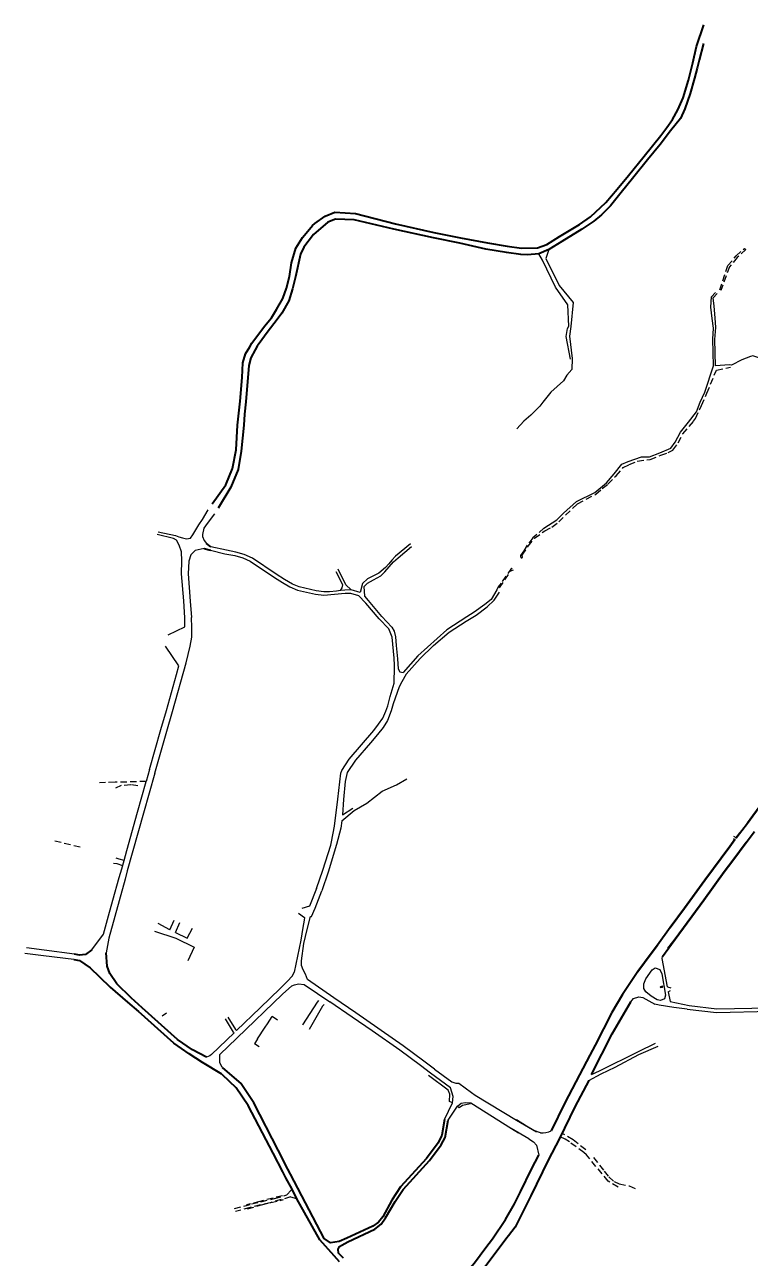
# Model space of a CAD drawing. Header units: millimetres. Extents: x 549639 to 551421, y 1663165 to 1665345.
# Drawn here: x 549922 to 550636, y 1663892 to 1665105 of the extents above; entities that cross this region are included whole.
import ezdxf

# ---------------------------------------------------------------- set-up
doc = ezdxf.new("R2010")
doc.units = ezdxf.units.MM
doc.linetypes.add('HIDDEN', pattern=[9.524999999999999, 6.35, -3.175])
doc.layers.add('DUONG BT', color=2, linetype='Continuous', lineweight=30)
doc.layers.add('DUONG NHUA', color=5, linetype='Continuous', lineweight=40)
doc.layers.add('DUONG DAT', color=14, linetype='HIDDEN')

msp = doc.modelspace()

# ---------------------------------------------------------------- linework, layer by layer
at = {"layer": 'DUONG BT', "linetype": 'ByBlock'}
for p, q in [((550097.293, 1664618.585), (550102.696, 1664628.118)), ((550093.516, 1664613.175), (550097.293, 1664618.585)), ((550108.928, 1664624.033, 68.627), (550101.768, 1664614.687, 68.627)), ((550068.729, 1664599.677, 67.958), (550052.549035651, 1664603.737699046, 67.958)), ((550053.4979070199, 1664606.511526856), (550070.472, 1664602.631)), ((550085.536, 1664600.097), (550087.512, 1664603.525)), ((550087.512, 1664603.525), (550093.516, 1664613.175)), ((550098.609, 1664609.87, 68.627), (550097.043, 1664603.632, 68.627)), ((550097.043, 1664603.632, 68.627), (550097.118, 1664601.649, 68.627)), ((550101.768, 1664614.687, 68.627), (550098.609, 1664609.87, 68.627)), ((550071.657, 1664598.197, 67.958), (550068.729, 1664599.677, 67.958)), ((550070.472, 1664602.631), (550073.852, 1664601.45)), ((550074.266, 1664593.311, 67.958), (550071.657, 1664598.197, 67.958)), ((550073.852, 1664601.45), (550077.562, 1664600.51)), ((550076.5970359498, 1664586.755687401, 67.958), (550074.266, 1664593.311, 67.958)), ((550077.562, 1664600.51), (550081.505, 1664599.398)), ((550081.505, 1664599.398), (550085.536, 1664600.097)), ((550097.118, 1664601.649, 68.627), (550098.824, 1664597.909, 68.627)), ((550098.824, 1664597.909, 68.627), (550101.13, 1664594.987, 68.627)), ((550120.669, 1664588.275, 69.345), (550105.473, 1664591.444, 69.345)), ((550076.993, 1664577.989, 67.958), (550076.5970359498, 1664586.755687401, 67.958)), ((550085.743, 1664583.591, 68.326), (550083.698, 1664577.509, 68.326)), ((550090.049, 1664588.115, 68.326), (550085.743, 1664583.591, 68.326)), ((550098.929, 1664590.089, 68.326), (550090.049, 1664588.115, 68.326)), ((550104.915, 1664588.185, 67.979), (550119.226, 1664584.72, 67.979)), ((550119.226, 1664584.72, 67.979), (550128.995946777, 1664583.218097112, 67.979)), ((550129.951, 1664586.439, 69.345), (550120.669, 1664588.275, 69.345)), ((550128.995946777, 1664583.218097112, 67.979), (550136.953, 1664580.852, 67.979)), ((550137.992, 1664584.182, 69.345), (550129.951, 1664586.439, 69.345)), ((550136.953, 1664580.852, 67.979), (550144.004, 1664577.603, 67.979)), ((550146.332, 1664580.328, 69.345), (550137.992, 1664584.182, 69.345)), ((550169.592, 1664564.792, 69.345), (550146.332, 1664580.328, 69.345)), ((550076.545, 1664564.942, 67.958), (550076.993, 1664577.989, 67.958)), ((550083.698, 1664577.509, 68.744), (550082.991, 1664564.952, 68.744)), ((550144.004, 1664577.603, 67.979), (550168.102, 1664561.585, 67.979)), ((550078.718, 1664538.38, 67.958), (550076.545, 1664564.942, 67.958)), ((550082.991, 1664564.952, 68.744), (550085.029, 1664538.235, 68.744)), ((550168.102, 1664561.585, 67.979), (550175.846, 1664556.65, 67.979)), ((550177.93, 1664559.477, 69.345), (550169.592, 1664564.792, 69.345)), ((550175.846, 1664556.65, 67.979), (550183.1601560104, 1664552.323680429, 67.979)), ((550185.778, 1664554.857, 69.345), (550177.93, 1664559.477, 69.345)), ((550192.393, 1664552.267, 69.345), (550185.778, 1664554.857, 69.345)), ((550183.1601560104, 1664552.323680429, 67.979), (550190.471, 1664549.132, 67.979)), ((550190.471, 1664549.132, 67.979), (550208.441, 1664544.972, 67.979)), ((550208.92, 1664548.349, 69.345), (550192.393, 1664552.267, 69.345)), ((550208.441, 1664544.972, 67.979), (550216.452, 1664543.9, 67.979)), ((550216.66, 1664547.368, 69.345), (550208.92, 1664548.349, 69.345)), ((550216.452, 1664543.9, 67.979), (550237.61, 1664545.893, 67.979)), ((550222.164, 1664547.426, 69.345), (550216.66, 1664547.368, 69.345)), ((550228.796, 1664547.989, 69.345), (550222.164, 1664547.426, 69.345)), ((550232.789, 1664548.667, 69.345), (550228.796, 1664547.989, 69.345)), ((550237.255, 1664549.069, 69.345), (550232.789, 1664548.667, 69.345)), ((550243.503, 1664549.36, 69.345), (550237.255, 1664549.069, 69.345)), ((550237.61, 1664545.893, 67.979), (550242.883, 1664545.954, 67.979)), ((550242.883, 1664545.954, 67.979), (550250.601, 1664543.652, 67.979)), ((550252.21, 1664546.822, 69.345), (550243.503, 1664549.36, 69.345)), ((550250.601, 1664543.652, 67.979), (550257.909, 1664536.287, 67.979)), ((550260.436, 1664538.742), (550256.75, 1664543.177)), ((550079.817, 1664521.682, 67.958), (550078.718, 1664538.38, 67.958)), ((550085.029, 1664538.235, 68.744), (550086.338, 1664522.158, 68.744)), ((550270.924, 1664520.688), (550257.909, 1664536.287)), ((550273.624, 1664522.915), (550260.436, 1664538.742)), ((550280.507, 1664510.846), (550270.924, 1664520.688)), ((550273.624, 1664522.915), (550283.345, 1664512.71)), ((550283.644, 1664502.714), (550280.507, 1664510.846)), ((550283.345, 1664512.71), (550285.644, 1664508.554)), ((550285.644, 1664508.554), (550287.046, 1664503.08)), ((550285.781, 1664482.172), (550283.644, 1664502.714)), ((550287.046, 1664503.08), (550287.706, 1664494.686)), ((550287.706, 1664494.686), (550288.858, 1664481.416)), ((550285.923, 1664475.173), (550285.781, 1664482.172)), ((550311.15, 1664481.817), (550297.394, 1664466.276)), ((550285.829, 1664460.936), (550286.101, 1664470.231)), ((550286.101, 1664470.231), (550285.923, 1664475.173)), ((550288.858, 1664481.416), (550289.758, 1664471.492)), ((550289.758, 1664471.492), (550291.26, 1664468.782)), ((550285.629, 1664457.419), (550285.829, 1664460.936)), ((550293.2777926007, 1664458.906146245), (550290.7003051945, 1664453.920799102)), ((550291.26, 1664468.782), (550294.389, 1664468.134)), ((550297.394, 1664466.276), (550293.2777926007, 1664458.906146245)), ((550281.799, 1664444.457), (550285.629, 1664457.419)), ((550290.7003051945, 1664453.920799102), (550284.653, 1664437.062)), ((550277.583, 1664430.07), (550279.348, 1664435.2)), ((550279.348, 1664435.2), (550281.799, 1664444.457)), ((550284.653, 1664437.062), (550282.591, 1664430.316)), ((550270.405, 1664417.24), (550274.454, 1664423.042)), ((550274.454, 1664423.042), (550277.583, 1664430.07)), ((550282.591, 1664430.316), (550278.9704387051, 1664420.781047987)), ((550241.305, 1664382.861), (550265.59, 1664411.011)), ((550265.59, 1664411.011), (550270.405, 1664417.24)), ((550274.886, 1664413.955), (550269.416, 1664407.094)), ((550278.9704387051, 1664420.781047987), (550274.886, 1664413.955)), ((550262.489, 1664398.708), (550247.6106897232, 1664381.721918559)), ((550269.416, 1664407.094), (550262.489, 1664398.708)), ((550234.239, 1664371.564), (550241.305, 1664382.861)), ((550247.6106897232, 1664381.721918559), (550239.495, 1664369.628)), ((550230.11, 1664343.546), (550233.336, 1664368.952)), ((550233.336, 1664368.952), (550234.239, 1664371.564)), ((550237.585, 1664360.735), (550235.714, 1664342.926)), ((550239.495, 1664369.628), (550237.585, 1664360.735)), ((550226.9907324971, 1664316.778234221), (550230.11, 1664343.546)), ((550235.714, 1664342.926), (550234.77, 1664327.94)), ((550223.9, 1664301.297), (550226.9907324971, 1664316.778234221)), ((550233.1051121635, 1664314.789324714), (550229.052, 1664298.949)), ((550234.239, 1664322.037), (550233.1051121635, 1664314.789324714)), ((550223.363685865, 1664298.148975886), (550223.9, 1664301.297)), ((550215.53, 1664273.45), (550223.363685865, 1664298.148975886)), ((550229.052, 1664298.949), (550220.816, 1664271.64)), ((550209.382, 1664255.63), (550215.53, 1664273.45)), ((550220.816, 1664271.64), (550214.528, 1664253.141)), ((550526.072, 1664095.237, 59.914), (550542.819, 1664103.449, 59.914)), ((550526.394, 1664092.114, 59.845), (550545.268, 1664100.395, 59.845))]:
    msp.add_line(p, q, dxfattribs=at)
at = {"layer": 'DUONG BT'}
for p, q in [((550386.468, 1664549.222, 61.865), (550381.001, 1664539.834, 61.865)), ((550384.1058882808, 1664539.143224766), (550389.115, 1664546.938)), ((550374.795, 1664534.756, 61.865), (550364.442, 1664527.191, 61.865)), ((550366.388, 1664524.429), (550377.23, 1664532.693)), ((550381.001, 1664539.834, 61.865), (550374.795, 1664534.756, 61.865)), ((550377.23, 1664532.693), (550384.1058882808, 1664539.143224766)), ((550079.806, 1664512.82, 69.005), (550079.817, 1664521.682, 69.005)), ((550086.748, 1664512.394, 63.969), (550086.338, 1664522.158, 63.969)), ((550339.832, 1664507.528), (550356.512, 1664518.518)), ((550357.2207176504, 1664522.628979745, 61.865), (550343.932, 1664514.35, 61.865)), ((550356.512, 1664518.518), (550366.388, 1664524.429)), ((550364.442, 1664527.191, 61.865), (550357.2207176504, 1664522.628979745, 61.865)), ((550063.277, 1664504.909, 69.005), (550079.806, 1664512.82, 69.005)), ((550086.667, 1664502.824, 63.969), (550086.748, 1664512.394, 63.969)), ((550337.516, 1664510.057, 61.865), (550309.013, 1664484.257, 61.865)), ((550324.223, 1664494.464), (550339.832, 1664507.528)), ((550343.932, 1664514.35, 61.865), (550337.516, 1664510.057, 61.865)), ((550073.774, 1664474.506, 64.06), (550060.914, 1664493.902, 64.06)), ((550080.953, 1664477.589, 63.969), (550085.182, 1664493.99, 63.969)), ((550085.182, 1664493.99, 63.969), (550086.667, 1664502.824, 63.969)), ((550311.15, 1664481.817), (550324.223, 1664494.464)), ((550309.013, 1664484.257, 61.865), (550294.389, 1664468.134, 61.865)), ((550067.551, 1664429.626, 63.969), (550080.953, 1664477.589, 63.969)), ((550071.545, 1664466.178, 64.06), (550073.774, 1664474.506, 64.06)), ((550061.643, 1664430.596, 64.06), (550071.545, 1664466.178, 64.06)), ((550056.357, 1664411.922, 64.06), (550061.643, 1664430.596, 64.06)), ((550062.042, 1664410.143, 63.969), (550067.551, 1664429.626, 63.969)), ((550209.382, 1664255.63), (550202.506, 1664238.302)), ((550207.838, 1664236.292), (550214.528, 1664253.141)), ((550191.739, 1664231.337, 62.748), (550197.514, 1664226.961, 62.748)), ((550202.506, 1664238.302), (550194.762, 1664236.01)), ((550197.514, 1664226.961, 62.748), (550197.223, 1664224.54, 62.748)), ((550200.047, 1664215.136), (550203.35, 1664228.166)), ((550203.35, 1664228.166), (550204.299, 1664227.858)), ((550204.299, 1664227.858), (550207.838, 1664236.292)), ((550195.756, 1664217.228, 62.748), (550193.716, 1664204.761, 62.748)), ((550197.223, 1664224.54, 62.748), (550195.756, 1664217.228, 62.748)), ((550196.945, 1664201.453), (550200.047, 1664215.136)), ((550193.716, 1664204.761, 62.748), (550187.329, 1664173.201, 62.748)), ((550194.385, 1664184.298), (550196.945, 1664201.453)), ((550194.589, 1664179.795), (550194.385, 1664184.298)), ((550196.257, 1664175.597), (550194.589, 1664179.795)), ((550549.104, 1664186.678, 60.254), (550549.41, 1664188.788, 60.254)), ((550554.371, 1664158.753, 60.254), (550549.104, 1664186.678, 60.254)), ((550180.347, 1664163.937, 61.93), (550185.578, 1664169.659, 61.917)), ((550185.578, 1664169.659, 61.917), (550187.329, 1664173.201, 61.921)), ((550198.441, 1664171.248), (550196.257, 1664175.597)), ((550200.404, 1664165.892), (550198.441, 1664171.248)), ((550531.128, 1664161.675, 59.942), (550533.155, 1664166.675, 59.942)), ((550533.155, 1664166.675, 59.942), (550539.452, 1664175.426, 59.942)), ((550539.452, 1664175.426, 59.942), (550542.46, 1664177.416, 59.942)), ((550542.46, 1664177.416, 59.942), (550547.012, 1664176.025, 59.942)), ((550547.012, 1664176.025, 59.942), (550548.816, 1664171.63, 59.942)), ((550548.816, 1664171.63, 59.942), (550552.657, 1664150.559, 59.942)), ((550153.806, 1664138.109, 61.945), (550173.516, 1664157.259, 61.933)), ((550173.516, 1664157.259, 61.933), (550180.347, 1664163.937, 61.93)), ((550175.713, 1664151.596, 61.851), (550184.948, 1664159.87, 61.832)), ((550184.948, 1664159.87, 61.832), (550187.604, 1664160.892, 61.783)), ((550187.604, 1664160.892, 61.783), (550191.615, 1664161.707, 61.764)), ((550191.615, 1664161.707, 61.764), (550197.306, 1664161.127, 61.753)), ((550197.306, 1664161.127, 61.753), (550210.287, 1664152.256, 61.773)), ((550226.208, 1664148.015), (550200.404, 1664165.892)), ((550531.302, 1664157.142, 59.942), (550531.128, 1664161.675, 59.942)), ((550533.024, 1664153.957, 59.942), (550531.302, 1664157.142, 59.942)), ((550547.424, 1664158.858, 60.483), (550547.181, 1664158.471, 60.483)), ((550547.181, 1664158.471, 60.483), (550547.698, 1664158.156, 60.483)), ((550549.507, 1664159.342, 60.483), (550547.424, 1664158.858, 60.483)), ((550547.698, 1664158.156, 60.483), (550549.633, 1664158.622, 60.483)), ((550549.873, 1664159.036, 60.483), (550549.507, 1664159.342, 60.483)), ((550549.633, 1664158.622, 60.483), (550549.873, 1664159.036, 60.483)), ((550554.371, 1664158.753, 60.254), (550557.838, 1664157.794, 60.254)), ((550555.173, 1664154.062, 60.182), (550557.391, 1664155.298, 60.182)), ((550130.864, 1664108.334, 61.699), (550175.713, 1664151.596, 61.851)), ((550210.287, 1664152.256, 61.773), (550222.247, 1664143.948, 61.701)), ((550244.329, 1664128.878, 61.609), (550222.247, 1664143.948, 61.609)), ((550247.876, 1664133.137), (550226.208, 1664148.015)), ((550518.35, 1664144.071, 60.039), (550521.108, 1664147.252, 60.039)), ((550518.35, 1664144.071, 60.039), (550521.108, 1664147.252, 60.039)), ((550521.108, 1664147.252, 60.039), (550526.429, 1664149.086, 60.039)), ((550521.108, 1664147.252, 60.039), (550526.429, 1664149.086, 60.039)), ((550526.429, 1664149.086, 60.039), (550530.185, 1664148.187, 60.039)), ((550526.429, 1664149.086, 60.039), (550530.185, 1664148.187, 60.039)), ((550530.185, 1664148.187, 60.039), (550542.0044844911, 1664141.758752539, 60.039)), ((550530.185, 1664148.187, 60.039), (550542.0044844911, 1664141.758752539, 60.039)), ((550538.435, 1664149.739, 59.942), (550533.024, 1664153.957, 59.942)), ((550544.4586719009, 1664146.165641251, 59.942), (550538.435, 1664149.739, 59.942)), ((550547.431, 1664145.447, 59.942), (550544.4586719009, 1664146.165641251, 59.942)), ((550551.425, 1664146.961, 59.942), (550547.431, 1664145.447, 59.942)), ((550552.657, 1664150.559, 59.942), (550551.425, 1664146.961, 59.942)), ((550555.173, 1664154.062, 60.182), (550557.24, 1664144.421, 60.182)), ((550557.24, 1664144.421, 60.182), (550575.804, 1664140.486, 60.182)), ((550057.478, 1664130.387, 62.043), (550061.712, 1664133.112, 62.741)), ((550130.57, 1664115.949, 61.802), (550153.806, 1664138.109, 61.945)), ((550294.676, 1664100.867), (550247.876, 1664133.137)), ((550546.319, 1664140.845, 61.268), (550542.0044844911, 1664141.758752539, 61.268)), ((550560.8258390537, 1664138.538065779, 61.268), (550546.319, 1664140.845, 61.268)), ((550573.738, 1664136.753, 61.268), (550560.8258390537, 1664138.538065779, 61.268)), ((550573.738, 1664136.753, 60.347), (550602.7, 1664133.569, 60.347)), ((550575.804, 1664140.486, 60.182), (550602.882, 1664137.049, 60.182)), ((550602.7, 1664133.569, 60.347), (550656.123, 1664134.799, 60.347)), ((550602.882, 1664137.049, 60.182), (550654.761, 1664138.078, 60.182)), ((550264.113, 1664115.395, 61.609), (550244.329, 1664128.878, 61.609)), ((550128.282, 1664113.618, 61.801), (550106.07, 1664092.328, 61.594)), ((550114.107, 1664092.12, 61.51), (550130.864, 1664108.334, 61.699)), ((550129.4740146612, 1664114.832417035, 61.80152098542879), (550129.5089088771, 1664114.867967042, 61.8015362363973)), ((550291.388, 1664096.527, 61.609), (550264.113, 1664115.395, 61.609)), ((550311.402, 1664081.515, 61.609), (550291.388, 1664096.527, 61.609)), ((550314.756, 1664085.804), (550294.676, 1664100.867)), ((550104.25, 1664090.928, 61.605), (550100.963, 1664089.714, 61.534)), ((550106.07, 1664092.328, 61.594), (550104.25, 1664090.928, 61.605)), ((550114.194, 1664084.503, 61.507), (550114.107, 1664092.12, 61.51)), ((550116.577, 1664079.563, 61.577), (550114.194, 1664084.503, 61.507)), ((550321.251, 1664074.073, 61.609), (550311.402, 1664081.515, 61.609)), ((550325.354, 1664077.924), (550314.756, 1664085.804)), ((550365.342, 1664052.228), (550405.859, 1664027.707)), ((550360.915209528, 1664044.62274601, 61.259), (550400.933, 1664019.531, 61.259)), ((550405.859, 1664027.707), (550425.8009679292, 1664016.361982979)), ((550400.933, 1664019.531, 61.259), (550408.0755197608, 1664015.27949919, 61.259))]:
    msp.add_line(p, q, dxfattribs=at)
at = {"layer": 'DUONG BT', "linetype": 'Continuous'}
for p, q in [((550415.76, 1664021.833, 59.746), (550405.8249208849, 1664027.891602781, 59.746)), ((550423.123, 1664017.485, 59.746), (550415.76, 1664021.833, 59.746)), ((550418.007, 1664009.348, 59.953), (550400.8787170902, 1664019.61330501, 59.953)), ((550418.007, 1664009.348, 59.953), (550422.751, 1664006.291, 59.953)), ((550429.428, 1664015.27, 59.746), (550423.123, 1664017.485, 59.746)), ((550422.751, 1664006.291, 59.953), (550425.781, 1664002.95, 59.953)), ((550425.781, 1664002.95, 59.953), (550428.081, 1663993.27, 59.953))]:
    msp.add_line(p, q, dxfattribs=at)
at = {"layer": 'DUONG BT'}
for points, elevation in [([(550045.143, 1664372.482), (550056.357, 1664411.922)], 64.06), ([(550050.392, 1664368.821), (550062.042, 1664410.143)], 63.969), ([(549988.193, 1664195.306), (549999.69, 1664210.783), (550004.731, 1664228.777), (550009.001, 1664244.175), (550015.378, 1664266.341), (550017.846, 1664274.976), (550019.978, 1664283.079), (550022.677, 1664292.806), (550033.339, 1664330.569), (550041.874, 1664360.815)], 61.505), ([(550045.143, 1664372.482), (550041.874, 1664360.815)], 64.06), ([(549970.754, 1664185.871), (549940.95, 1664189.405), (549922.2953148662, 1664191.616973469)], 61.529), ([(549971.412, 1664191.041), (549941.302, 1664194.867), (549924.0716073907, 1664197.237961445)], 61.505), ([(550211.236, 1664145.287), (550209.988, 1664143.731), (550195.621, 1664121.398), (550195.621, 1664121.398)], 61.495), ([(550216.986, 1664141.387), (550215.287, 1664139.756), (550201.977, 1664116.945)], 61.895), ([(550128.282, 1664113.618), (550127.605, 1664114.373), (550119.699, 1664127.385)], 61.801), ([(550121.994, 1664128.956), (550129.772, 1664116.81), (550130.57, 1664115.949)], 63.325), ([(550151.372, 1664107.539), (550158.88, 1664119.078)], 61.499), ([(550158.88, 1664119.078), (550161, 1664122.285), (550165.7998087076, 1664129.5458427)], 61.394), ([(550170.958, 1664126.136), (550165.7998087076, 1664129.5458427)], 61.384), ([(550151.372, 1664107.539), (550148.2973308888, 1664102.813559554)], 61.499), ([(550152.935, 1664099.796), (550148.2973308888, 1664102.813559554)], 61.547), ([(550335.05, 1664028.382), (550342.932, 1664044.822), (550343.529, 1664051.118), (550340.96, 1664059.472), (550321.251, 1664074.073)], 60.516)]:
    msp.add_lwpolyline(points, dxfattribs=dict(at, elevation=elevation))
for points in [[(550050.392, 1664368.821), (550039.008, 1664329.51), (550023.002, 1664272.883), (550021.053, 1664264.821), (550005.033, 1664206.843), (550002.419, 1664192.413)], [(550325.354, 1664077.924), (550342.268, 1664065.498), (550346.231, 1664064.113), (550349.335, 1664064.128), (550361.698, 1664054.926), (550365.342, 1664052.228)], [(550338.623, 1664027.808), (550347.799, 1664041.524), (550351.627, 1664044.284), (550355.7473844006, 1664045.164463693), (550360.9342698333, 1664044.610794917)]]:
    msp.add_lwpolyline(points, dxfattribs=at)
at = {"layer": 'DUONG BT', "lineweight": -2}
for points, elevation in [([(550064.943, 1664214.831), (550053.6, 1664221.246)], 65.105), ([(550064.943, 1664214.831), (550069.1647511724, 1664224.515170092)], 65.105), ([(550070.459, 1664212.177), (550074.7720889458, 1664222.070687541)], 65.19), ([(550070.459, 1664212.177), (550082.052, 1664206.626), (550087.195, 1664216.655)], 65.19), ([(550050.095, 1664213.497), (550070.854, 1664206.666), (550088.959, 1664198.006), (550082.737, 1664184.43)], 64.883), ([(550342.932, 1664044.822), (550340.238, 1664046.081), (550340.559, 1664053.348), (550338.89, 1664057.32), (550319.57, 1664071.666)], 60.516)]:
    msp.add_lwpolyline(points, dxfattribs=dict(at, elevation=elevation))
msp.add_lwpolyline([(550347.799, 1664041.524), (550349.482, 1664040.025), (550352.9723191725, 1664042.482549341), (550360.577, 1664044.041)], dxfattribs=at)
at = {"layer": 'DUONG BT', "linetype": 'Continuous'}
msp.add_arc((550431.5687849898, 1664034.298235465, 59.746), 19.14828204506072, 263.5808906508159, 296.7285671819701, dxfattribs=at)
at = {"layer": 'DUONG DAT', "linetype": 'ByBlock'}
for points, elevation in [([(550437.87, 1664883.994), (550434.949, 1664875.073), (550447.897, 1664848.55), (550461.615, 1664831.837), (550459.518, 1664808.437), (550457.948, 1664798.781), (550460.834, 1664776.984), (550460.447, 1664766.132), (550455.362, 1664760.489), (550452.244, 1664754.845), (550439.799, 1664743.781), (550431.993, 1664733.731), (550428.843, 1664729.953), (550419.965, 1664720.959), (550413.139, 1664715.292), (550406.382, 1664707.806)], 74.938), ([(550459.199, 1664776.332), (550454.895, 1664798.637), (550456.214, 1664806.318), (550457.38, 1664808.703), (550456.501, 1664829.669), (550444.467, 1664846.937), (550431.624, 1664873.579), (550427.995, 1664879.763)], 69.657), ([(550432.985, 1664609.995), (550445.615, 1664618.304), (550452.29, 1664624.564), (550465.071, 1664636.13), (550482.969, 1664644.998), (550494.499, 1664654.549), (550502.079, 1664663.291), (550509.5726833493, 1664673.033796251), (550515.668, 1664675.503), (550529.023, 1664680.028), (550536.895, 1664680.278), (550546.992, 1664684.151), (550557.854, 1664688.713), (550561.995, 1664694.59), (550567.3192002922, 1664704.539460529), (550575.281, 1664714.162), (550582.833, 1664724.272), (550586.604, 1664733.749), (550591.205, 1664743.609), (550599.732, 1664769.641), (550599.186, 1664795.799), (550599.845, 1664806.677), (550598.554, 1664816.119), (550597.045, 1664827.328), (550597.682, 1664837.359), (550601.789, 1664841.875)], 63.162), ([(550653.492, 1664774.803), (550647.152, 1664776.449), (550638.444, 1664779.315), (550635.98, 1664778.82), (550627.497, 1664775.521), (550617.249, 1664770.164), (550615.372, 1664770.723), (550601.758, 1664769.472), (550601.014, 1664795.363), (550602.088, 1664807.239), (550601.198, 1664816.911), (550600.291, 1664828.379), (550599.503, 1664836.429), (550603.385, 1664840.726)], 63.618), ([(550232.789, 1664548.667), (550234.5825676648, 1664551.351684441), (550235.022, 1664554.282), (550228.663, 1664567.154)], 69.345), ([(550243.503, 1664549.36), (550238.273, 1664554.344), (550230.593, 1664569.736)], 69.345)]:
    msp.add_lwpolyline(points, dxfattribs=dict(at, elevation=elevation))
at = {"layer": 'DUONG DAT'}
for points in [[(550605.786, 1664844.356), (550613.89, 1664868.157), (550621.935, 1664877.68), (550630.15, 1664885.073), (550631.657, 1664883.922), (550622.956, 1664876.219), (550615.394, 1664866.985), (550607.016, 1664843.7)], [(550128.7498807142, 1663940.75273962), (550145.3712412806, 1663945.238816289), (550168.0382825364, 1663950.705766804), (550180.2505180056, 1663954.118362131), (550185.287, 1663959.805)]]:
    msp.add_lwpolyline(points, dxfattribs=at)
for points, elevation in [([(550410.955, 1664580.197), (550411.8915998037, 1664581.551559122), (550411.5435140054, 1664583.548648704), (550417.462, 1664592.169), (550423.5677655125, 1664600.067780627), (550433.809, 1664607.254), (550440.793, 1664610.875), (550447.447, 1664616.031), (550466, 1664633.978), (550484.001, 1664643.425), (550490.316, 1664648.921), (550495.842, 1664653.187), (550504.016, 1664661.552), (550510.928, 1664669.518), (550516.849, 1664672.475), (550524.752, 1664675.948), (550537.29, 1664677.451), (550547.791, 1664681.605), (550555.291, 1664684.47), (550559.755, 1664686.798), (550565.02, 1664693.897), (550569.696, 1664702.739), (550580.039, 1664715.05), (550581.972, 1664717.845), (550587.914, 1664730.587), (550593.19, 1664742.737), (550602.651, 1664765.499), (550616.53, 1664768.4)], 62.109), ([(550432.985, 1664609.995), (550422.139, 1664600.329), (550416.537, 1664593.151), (550413.286, 1664587.828)], 62.918), ([(550413.286, 1664587.828), (550409.7832896336, 1664583.0905823), (550409.7442413034, 1664581.076775664)], 62.054), ([(550401.837, 1664569.899), (550401.075, 1664570.508), (550390.805, 1664555.865), (550387.897, 1664552.143), (550386.468, 1664549.222)], 62.11), ([(550389.32, 1664551.403), (550400.5585805121, 1664568.009917404), (550402.9382588065, 1664569.119961363)], 61.185), ([(550041.874, 1664360.815), (550011.234, 1664359.97), (549995.7266719338, 1664359.542333805)], 63.769), ([(550033.578, 1664356.368), (550026.556, 1664357.563), (550017.33, 1664356.719), (550011.549, 1664354.257)], 63.687), ([(550619.494, 1664304.722), (550620.737, 1664303.613)], 61.401), ([(550621.849, 1664305.22), (550619.5555604578, 1664306.802702928)], 61.413), ([(550505.847, 1663961.677), (550496.053, 1663967.79), (550490.217, 1663974.934), (550474.836, 1663993.496), (550472.28, 1663995.888), (550458.0122396281, 1664006.233854661), (550453.8909999998, 1664009.065), (550449.0296127994, 1664011.412095855)], 60.59), ([(550474.006, 1663998.424), (550461.631, 1664008.33), (550450.6447109514, 1664014.757343756)], 60.403), ([(550481.590276827, 1663991.02778093), (550492.302, 1663977.437), (550496.683, 1663971.92), (550502.058, 1663967.23), (550506.9644939312, 1663965.074548769), (550516.707, 1663963.01), (550524.3788579094, 1663959.836708247)], 60.403), ([(550190.056, 1663950.157), (550183.8409745444, 1663952.12350013), (550163.5575658665, 1663946.539849126), (550144.0583078922, 1663941.839355162), (550129.5993961911, 1663937.875532041)], 60.722)]:
    msp.add_lwpolyline(points, dxfattribs=dict(at, elevation=elevation))
at = {"layer": 'DUONG DAT', "linetype": 'ByBlock'}
for points in [[(550301.8626384442, 1664594.599286051), (550287.1122433417, 1664582.537445403), (550283.5253757639, 1664578.601679984), (550280.3390417323, 1664574.85325924), (550276.9972767723, 1664571.233637959), (550270.508, 1664565.831), (550259.364, 1664560.187), (550254.484, 1664555.646), (550252.21, 1664546.822)], [(550256.75, 1664543.177), (550256.249, 1664552.681), (550259.6, 1664555.813), (550265.37, 1664559.233), (550272.58, 1664563.192), (550276.562, 1664567.131), (550285.104, 1664576.846), (550289.524, 1664580.697), (550302.803593372, 1664592.050278491)], [(550234.239, 1664322.037), (550246.322, 1664332.143), (550258.861, 1664339.428), (550273.745, 1664351.211), (550287.845, 1664357.44), (550298.11, 1664363.507)], [(550234.77, 1664327.94), (550245.108, 1664334.493)]]:
    msp.add_lwpolyline(points, dxfattribs=at)
at = {"layer": 'DUONG DAT', "lineweight": -2}
for points, elevation in [([(549976.7044465239, 1664296.147762162), (549951.2767119302, 1664302.326733982)], 62.552), ([(550009.54, 1664280.598), (550013.029, 1664280.252), (550018.6589432893, 1664278.065718327)], 62.681), ([(550019.978, 1664283.079), (550015.233, 1664284.324), (550012.284, 1664285.24)], 61.505)]:
    msp.add_lwpolyline(points, dxfattribs=dict(at, elevation=elevation))
at = {"layer": 'DUONG DAT', "linetype": 'Continuous'}
for points, elevation in [([(550479.756, 1664072.457), (550487.695, 1664076.165), (550526.072, 1664095.237)], 59.914), ([(550477.006, 1664066.764), (550489.078, 1664073.344), (550502.965, 1664079.745), (550526.394, 1664092.114)], 59.845)]:
    msp.add_lwpolyline(points, dxfattribs=dict(at, elevation=elevation))
at = {"layer": 'DUONG DAT', "extrusion": (0.2395478833390392, -0.9708845511119159, 0), "elevation": -1483713.12016103}
msp.add_lwpolyline([(932753.6784675304, 59.93200000000013), (932730.8312608524, 59.62600000000013)], dxfattribs=at)
at = {"layer": 'DUONG DAT', "extrusion": (-0.2291264472878992, 0.9733966669108877, 0), "elevation": 1493622.890816287}
msp.add_lwpolyline([(-916772.8603310632, 59.665), (-916795.2540794096, 60.114)], dxfattribs=at)
at = {"layer": 'DUONG DAT', "extrusion": (0.2601844641854902, -0.9655589285986172, 0), "elevation": -1463498.272472207}
msp.add_lwpolyline([(964139.1149587317, 59.62600000000013), (964125.3478031431, 59.70800000000013)], dxfattribs=at)
at = {"layer": 'DUONG DAT', "extrusion": (-0.2836631610360779, 0.9589239860755493, 0), "elevation": 1439537.50044749}
msp.add_lwpolyline([(-999542.5275882032, 59.67), (-999556.7028515164, 59.665)], dxfattribs=at)
at = {"layer": 'DUONG NHUA', "linetype": 'ByBlock'}
for points, elevation in [([(550106.561, 1664633.859), (550120.204, 1664652.546), (550126.753, 1664668.484), (550130.278, 1664686.952), (550131.534, 1664711.114), (550134.114, 1664734.825), (550136.069, 1664758.128), (550136.984, 1664772.567), (550139.581, 1664781.453), (550143.577, 1664788.19), (550145.559, 1664791.965), (550158.065, 1664808.696), (550164.931, 1664816.939), (550169.981, 1664825.163), (550176.1, 1664835.794), (550179.903, 1664846.115), (550182.697, 1664857.575), (550184.666, 1664870.783), (550188.993, 1664885.377), (550195.398, 1664895.753), (550198.99, 1664900.273), (550198.99, 1664900.273), (550205.491, 1664907.594), (550207.807, 1664909.659), (550217.788, 1664916.686), (550227.398, 1664920.847), (550247.689, 1664919.446), (550287.007, 1664909.216), (550324.773, 1664900.802), (550351.038, 1664895.397), (550377.336, 1664890.634), (550396.797, 1664887.463), (550410.761, 1664885.519), (550426.726, 1664885.671), (550435.929, 1664888.946), (550448.366, 1664896.865), (550467.86, 1664908.587), (550478.619, 1664916.022), (550493.856, 1664930.175), (550504.963, 1664943.373), (550516.1310846736, 1664956.761), (550531.401, 1664975.759), (550547.842, 1664996.214), (550553.744, 1665004.021), (550559.433, 1665011.837), (550564.713, 1665021.522), (550569.821, 1665033.123), (550575.164, 1665050.58), (550579.54, 1665067.564), (550583.152, 1665083.677), (550590.347, 1665105.179)], 68.496), ([(550589.759, 1665086.64), (550585.758, 1665070.262), (550583.583, 1665062.292), (550581.083, 1665052.509), (550576.772, 1665037.535), (550571.658, 1665022.521), (550567.1754671042, 1665012.907196401), (550557.414, 1665000.819), (550547.304, 1664987.426), (550534.726, 1664972.08), (550520.211, 1664953.903), (550508.904, 1664939.95), (550498.285, 1664927.099), (550489.525, 1664918.194), (550482.057, 1664911.972), (550470.18, 1664903.938), (550450.473, 1664892.042), (550437.87, 1664883.994), (550427.995, 1664879.763), (550416.826, 1664878.891), (550410.26, 1664879.115), (550396.076, 1664881.193), (550375.725, 1664884.47), (550350.329, 1664890.36), (550324.209, 1664895.604), (550285.385, 1664904.204), (550246.307, 1664913.318), (550228.0887813232, 1664913.741374749), (550220.394, 1664910.886), (550206.19, 1664898.744), (550196.718, 1664886.301), (550193.62, 1664879.444), (550188.491, 1664857.148), (550185.844, 1664845.482), (550182.222, 1664833.552), (550175.15, 1664821.264), (550169.653, 1664813.906), (550161.638, 1664803.579), (550152.029, 1664790.322), (550150.963, 1664788.827), (550148.855, 1664785.206), (550144.739, 1664777.653), (550142.688, 1664769.926), (550139.677, 1664734.201), (550138.537, 1664722.028), (550137.777, 1664711.152), (550135.346, 1664685.746), (550132.195, 1664667.658), (550124.928, 1664650.402), (550112.578, 1664629.744)], 73.795), ([(550105.473, 1664591.444), (550101.13, 1664594.987)], 68.013), ([(550098.929, 1664590.089), (550104.915, 1664588.185)], 68.326)]:
    msp.add_lwpolyline(points, dxfattribs=dict(at, elevation=elevation))
at = {"layer": 'DUONG NHUA', "color": 5}
for points in [[(550625.5310507402, 1664310.057546471), (550621.849, 1664305.22), (550633.223, 1664319.714), (550647.151, 1664339.183)], [(550647.151, 1664339.183), (550633.223, 1664319.714)], [(550549.41, 1664188.788), (550561.881, 1664205.7), (550561.881, 1664205.7), (550590.1649324803, 1664244.233), (550610.32, 1664271.855), (550618.739, 1664283.076), (550631.935, 1664300.858), (550639.912, 1664311.578)]]:
    msp.add_lwpolyline(points, dxfattribs=at)
at = {"layer": 'DUONG NHUA'}
for points, elevation in [([(550557.124, 1664217.237), (550571.058, 1664236.251), (550591.264, 1664263.783), (550615.682, 1664296.755), (550620.737, 1664303.613), (550615.682, 1664296.755), (550591.264, 1664263.783), (550571.058, 1664236.251), (550557.124, 1664217.237), (550544.698, 1664199.678), (550544.698, 1664199.678), (550538.247, 1664191.673), (550525.199, 1664173.8), (550510.07, 1664151.189), (550499.685, 1664133.682), (550483.281, 1664101.463), (550478.015, 1664091.688), (550468.06, 1664072.16), (550453.622, 1664044.597), (550440.181, 1664017.196)], 61.06), ([(550631.935, 1664300.858), (550618.739, 1664283.076), (550610.32, 1664271.855), (550590.1649324803, 1664244.233), (550561.881, 1664205.7), (550554.7464775149, 1664196.425192978)], 61.403), ([(549988.193, 1664195.306), (549981.96, 1664190.673), (549976.34, 1664190.11), (549971.412, 1664191.041)], 61.505), ([(550037.837, 1664138.123), (550027.118, 1664147.939), (550012.888, 1664161.882), (550005.974, 1664171.785), (550003.556, 1664179.055), (550002.419, 1664192.413)], 61.702), ([(549970.754, 1664185.871), (549976.068, 1664184.628), (549986.703, 1664177.572), (549995.862, 1664168.613), (550006.385, 1664158.45), (550023.317, 1664143.698), (550034.357, 1664134.411)], 61.497), ([(550479.756, 1664072.457), (550500.197, 1664112.703), (550518.35, 1664144.071)], 59.984), ([(550231.957, 1663888.284), (550226.682, 1663894.35), (550212.498, 1663910.047), (550190.056, 1663950.157), (550185.287, 1663959.805), (550179.049, 1663971.011), (550176.155, 1663976.769), (550166.827, 1663995.229), (550142.015, 1664042.13), (550130.21, 1664059.483)], 61.581), ([(550335.05, 1664028.382), (550332.411, 1664012.888), (550328.995, 1664005.361), (550317.536, 1663990.06), (550291.803, 1663962.03), (550283.237, 1663949.101), (550274.67, 1663932.702), (550270.411, 1663927.217), (550264.522, 1663923.543), (550238.98, 1663911.555), (550231.525, 1663908.451), (550223.143, 1663906.875), (550216.913, 1663911.244), (550183.633, 1663974.611), (550181.239, 1663979.587), (550171.488, 1663998.06), (550147.644, 1664044.586), (550135.24, 1664063.39)], 60.516), ([(550314.1204846211, 1663829.16176991), (550322.593, 1663840.631), (550326.896, 1663845.521), (550331.888, 1663850.85), (550341.625, 1663861.408), (550351.779, 1663872.544), (550364.61, 1663887.226), (550375.774, 1663902.532), (550382.372, 1663911.062), (550395.318, 1663930.025), (550404.15, 1663945.421), (550409.852, 1663957.049), (550420.8174861752, 1663979.410745571), (550428.081, 1663993.27)], 59.953)]:
    msp.add_lwpolyline(points, dxfattribs=dict(at, elevation=elevation))
at = {"layer": 'DUONG NHUA', "color": 5, "linetype": 'Continuous', "elevation": 60.433}
msp.add_lwpolyline([(550525.199, 1664173.8), (550538.247, 1664191.673), (550544.698, 1664199.678)], dxfattribs=at)
at = {"layer": 'DUONG NHUA', "extrusion": (-0.666748908533617, -0.7452824249700448, 0), "elevation": -1606984.936491917}
msp.add_lwpolyline([(-699582.4240145015, 61.741), (-699628.8627856844, 61.609)], dxfattribs=at)
at = {"layer": 'DUONG NHUA', "extrusion": (-0.6676612669290763, -0.7444651990809649, 0), "elevation": -1606131.878147767}
msp.add_lwpolyline([(-701550.0056470928, 61.685), (-701596.5397228866, 61.702)], dxfattribs=at)
at = {"layer": 'DUONG NHUA', "extrusion": (-0.5595196883036505, -0.8288170596703389, 0), "elevation": -1687016.698026966}
msp.add_lwpolyline([(-475173.2356953991, 61.63500000000011), (-475191.204678815, 61.68500000000012)], dxfattribs=at)
at = {"layer": 'DUONG NHUA', "extrusion": (-0.5719668277253133, -0.8202767508480551, 0), "elevation": -1679646.571485616}
msp.add_lwpolyline([(-500584.684093268, 61.69400000000012), (-500603.1851662101, 61.74100000000011)], dxfattribs=at)
at = {"layer": 'DUONG NHUA', "extrusion": (-0.4725057305094227, -0.8813275977953697, 0), "elevation": -1726534.047531856}
msp.add_lwpolyline([(-301472.7656810766, 61.53400000000013), (-301488.1855998832, 61.63500000000013)], dxfattribs=at)
at = {"layer": 'DUONG NHUA', "extrusion": (-0.5385367606459175, -0.8426020160390085, 0), "elevation": -1698408.536221638}
msp.add_lwpolyline([(-432657.5256298672, 61.64500000000005), (-432673.1735867306, 61.69400000000005)], dxfattribs=at)
at = {"layer": 'DUONG NHUA', "extrusion": (-0.5226351311223518, -0.8525564613072393, 0), "elevation": -1706226.129779618}
msp.add_lwpolyline([(-400697.8159991253, 61.443), (-400719.9576411827, 61.645)], dxfattribs=at)
at = {"layer": 'DUONG NHUA', "extrusion": (0.6908967462010067, 0.7229534466954715, 0), "elevation": 1583120.710817012}
msp.add_lwpolyline([(751994.1227638982, 61.44300000000125), (751974.7508388264, 61.28900000000013)], dxfattribs=at)
at = {"layer": 'DUONG NHUA', "extrusion": (0.6548935389439725, 0.7557211474144677, 0), "elevation": 1617847.908682601}
msp.add_lwpolyline([(674060.2233152499, 61.577), (674035.5276982703, 61.616)], dxfattribs=at)
at = {"layer": 'DUONG NHUA', "linetype": 'Continuous', "elevation": 59.845}
msp.add_lwpolyline([(550477.006, 1664066.764), (550463.266, 1664040.899), (550448.133, 1664009.555), (550437.173, 1663988.375), (550420.116, 1663953.288), (550420.116, 1663953.288), (550404.5261263403, 1663922.297532691), (550397.965, 1663913.992), (550396.361, 1663911.834), (550376.142, 1663884.745), (550359.896, 1663865.777), (550339.677, 1663843.414), (550331.9925060768, 1663833.502991604), (550327.383, 1663827.197), (550323.837, 1663815.488), (550322.291, 1663806.142), (550323.24, 1663791.137), (550325.855, 1663779.657)], dxfattribs=at)
at = {"layer": 'DUONG NHUA'}
msp.add_lwpolyline([(550235.8488383946, 1663891.817312939), (550230.848, 1663897.019), (550230.848, 1663897.019), (550230.601, 1663900.886), (550232.0574095655, 1663903.566479832), (550234.123, 1663904.821), (550240.161, 1663908.135), (550266.776, 1663920.317), (550272.753, 1663925.333), (550277.201, 1663931.559), (550286.501, 1663947.72), (550294.482, 1663959.449), (550320.529, 1663987.943), (550331.744, 1664003.364), (550335.919, 1664010.788), (550338.623, 1664027.808)], dxfattribs=at)

doc.saveas('drawing.dxf')
